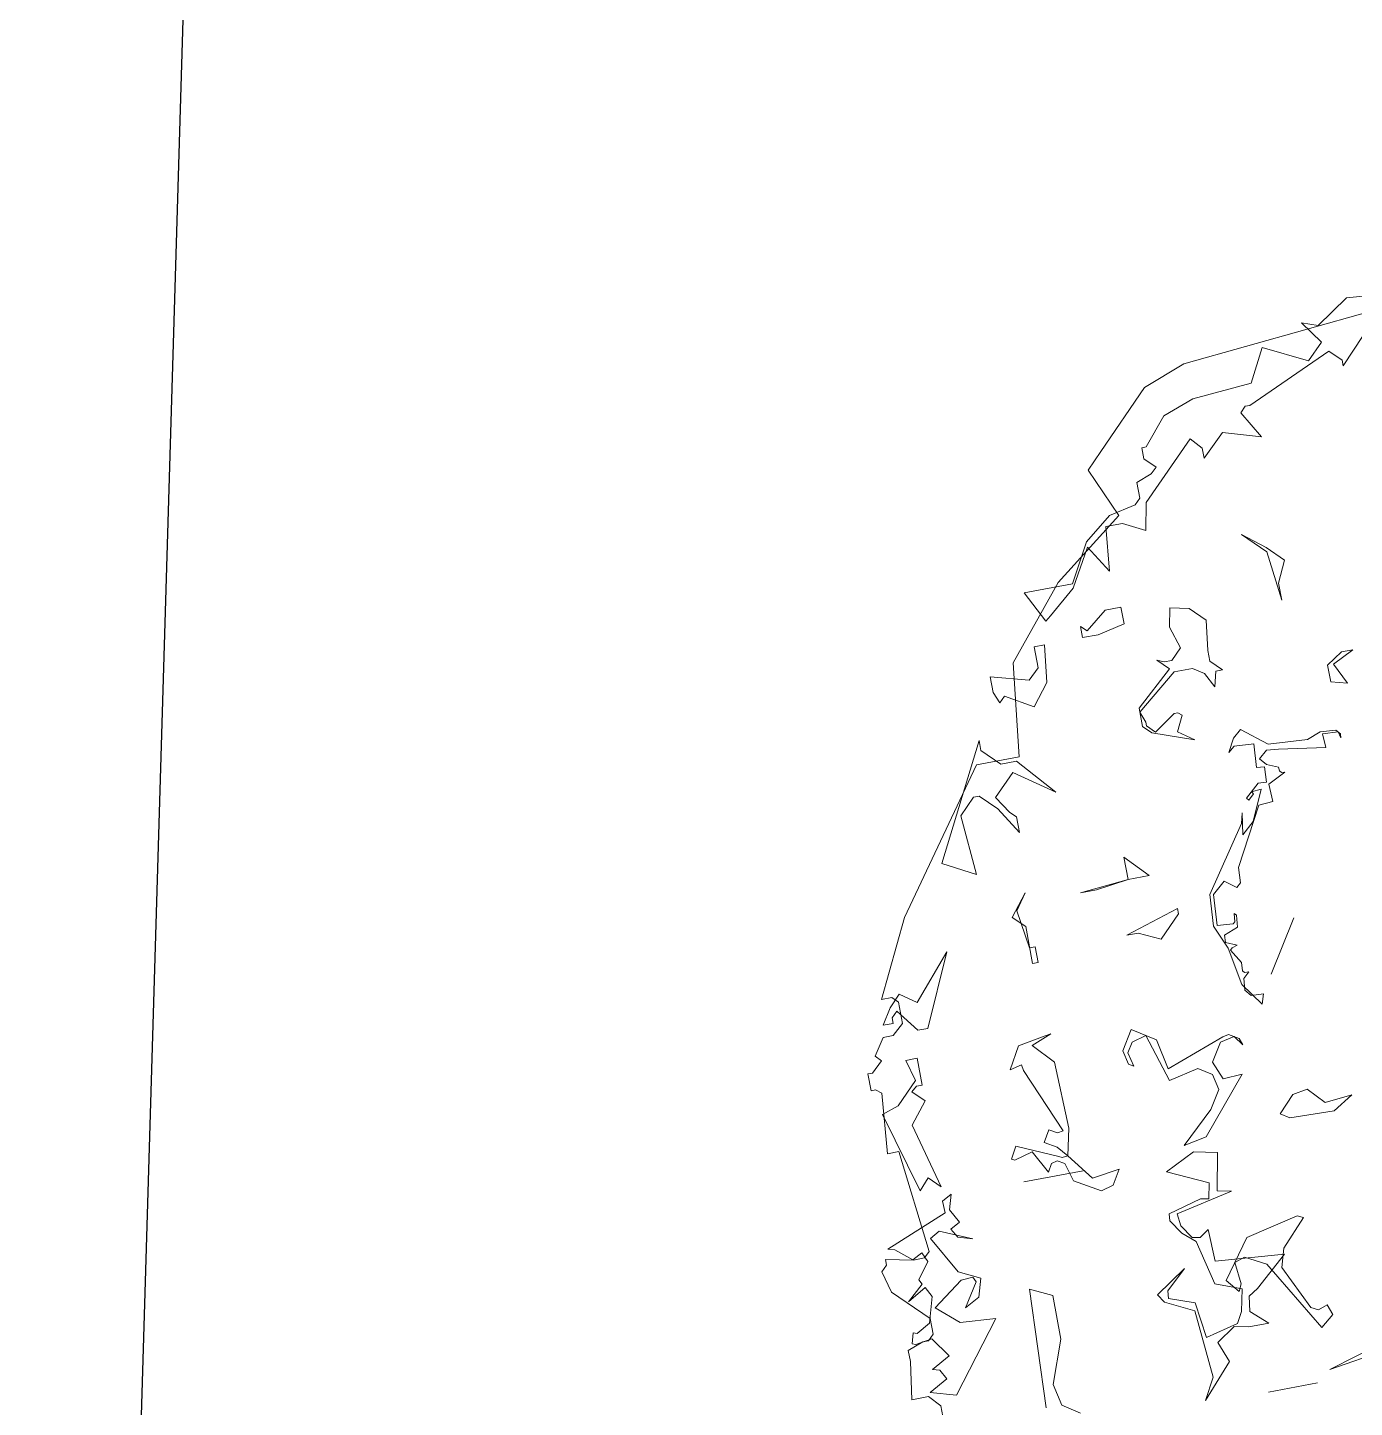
# Model space of a CAD drawing. Header units: millimetres. Extents: x 1418 to 1811, y 1796 to 1956.
# Drawn here: x 1494.701 to 1495.27, y 1822.527 to 1823.118 of the extents above; entities that cross this region are included whole.
import ezdxf

# ---------------------------------------------------------------- set-up
doc = ezdxf.new("R2010")
doc.units = ezdxf.units.MM
doc.layers.add('ARBRE', color=251, linetype='Continuous', lineweight=13)
doc.layers.add('VEGETAIS', color=3, linetype='Continuous')

# ---------------------------------------------------------------- blocks, each defined once
blk = doc.blocks.new('WMF26', base_point=(0, 0.0008))
at = {"color": 85}
blk.add_lwpolyline([(0.5121, -7.2065), (0.5121, -7.0319), (0.4462, -6.9595), (0.3376, -6.9595), (0.3738, -6.7191), (0.3738, -6.6458), (0.4759, -6.6096), (0.5121, -6.6096), (0.5483, -6.5734), (0.5483, -6.4713), (0.3376, -6.2605), (0.3013, -6.1222), (0.3376, -6.0851), (0.3376, -6.0489), (0.5121, -6.0851), (0.5846, -6.0851), (0.6208, -6.0489), (0.5483, -5.387), (0.4759, -5.387), (0.5121, -5.0016), (0.4759, -4.972), (0.4462, -4.972), (0.4462, -4.8633), (0.4759, -4.8633), (0.5483, -4.7975), (0.5121, -4.7612), (0.5846, -4.6517), (0.6496, -4.6517), (0.7237, -4.5867), (0.7237, -4.4484), (0.6866, -4.4122), (0.6208, -4.4122), (0.8612, -3.9239), (1.4943, -3.0512), (1.771, -3.0512), (1.8434, -2.4543), (2.2221, -2.0031), (2.6807, -1.654), (2.5424, -1.3338), (2.6445, -1.2317), (2.9936, -0.8826), (3.2694, -0.7805), (4.492, -0.6718)], dxfattribs=at)
at = {"color": 63}
for points in [[(4.5068, -0.7336), (4.2664, -0.9806), (4.2664, -0.9443), (4.194, -0.8711), (3.6333, -1.1189), (3.6045, -1.1189), (3.5683, -1.1551), (3.6695, -1.3297), (3.4299, -1.2572), (3.2842, -1.3955), (3.2842, -1.3297), (3.2192, -1.2572), (2.8693, -1.6063), (2.833, -1.7808), (2.6947, -1.7084), (2.586, -1.7084), (2.5572, -1.9924), (2.4469, -1.8171), (2.3094, -2.0575), (2.1349, -2.2032), (2.0986, -2.232), (1.9957, -2.0287), (2.3094, -2.0287), (2.4469, -1.7808), (2.6223, -1.6433), (2.7968, -1.6063), (2.833, -1.5701), (2.833, -1.4688), (2.9343, -1.4317), (2.9722, -1.3955), (2.9055, -1.3297), (2.9055, -1.2572), (2.9343, -1.2572), (3.0808, -1.0827), (3.2842, -1.0094), (3.6695, -0.9806), (3.779, -0.7698), (4.0557, -0.9081), (4.1577, -0.806), (4.0557, -0.6611), (4.1577, -0.6973), (4.3685, -0.5582), (4.7909, -0.5944)], [(3.6695, -2.1307), (3.6045, -2.2682), (3.6045, -2.3786), (3.5683, -2.0575), (3.4299, -1.92), (3.5683, -2.0287), (3.6695, -2.1307), (3.6695, -2.1307)], [(2.586, -2.3415), (2.4107, -2.3786), (2.3094, -2.3786), (2.3094, -2.3053), (2.3456, -2.3415), (2.4839, -2.232), (2.586, -2.232), (2.586, -2.3415), (2.586, -2.3415)], [(2.0328, -2.6181), (1.9233, -2.7565), (1.7495, -2.6544), (1.7125, -2.6906), (1.6837, -2.6181), (1.6837, -2.5161), (1.9233, -2.5819), (1.9957, -2.5161), (1.9957, -2.3786), (2.0624, -2.3786), (2.0328, -2.6181), (2.0328, -2.6181)], [(3.1064, -2.4148), (3.0817, -2.6074), (3.0817, -2.6766), (3.1508, -2.7466), (3.1064, -2.7466), (3.0817, -2.8446), (3.0323, -2.7466), (2.9631, -2.7013), (2.8437, -2.7013), (2.5819, -2.9137), (2.6066, -2.9829), (2.6066, -3.0076), (2.656, -3.057), (2.7943, -2.9631), (2.819, -2.9631), (2.8437, -2.9829), (2.7943, -3.0817), (2.8931, -3.1517), (2.6313, -3.057), (2.5819, -3.0076), (2.5819, -2.889), (2.819, -2.6766), (2.7499, -2.6074), (2.7943, -2.6272), (2.8437, -2.6272), (2.9129, -2.558), (2.8684, -2.4148), (2.8931, -2.2954), (3.0125, -2.3209), (3.1064, -2.4148), (3.1064, -2.4148)], [(1.6475, -3.0759), (1.7495, -3.0759), (1.9595, -3.3163), (1.7125, -3.1426), (1.5742, -3.2801), (1.6475, -3.3896), (1.6837, -3.4258), (1.6837, -3.5271), (1.5742, -3.3534), (1.4721, -3.2513), (1.4359, -3.2513), (1.3346, -3.3534), (1.3634, -3.7387), (1.1601, -3.63), (1.538, -2.9022), (1.538, -2.9672), (1.6475, -3.0759), (1.6475, -3.0759)], [(2.8569, -4.5002), (2.791, -4.3446), (2.805, -4.1405), (3.0874, -3.7321), (3.1055, -3.6671), (3.0825, -3.8054), (3.164, -3.7346), (3.2513, -3.5394), (3.1879, -3.5452), (3.1994, -3.56), (3.1607, -3.5946), (3.1484, -3.5806), (3.2406, -3.4991), (3.2933, -3.5032), (3.2999, -3.4036), (3.248, -3.3995), (3.2587, -3.2472), (3.1327, -3.2389), (3.0932, -3.2727), (3.1385, -3.1887), (3.192, -3.1426), (3.3493, -3.2669), (3.602, -3.2842), (3.6909, -3.2513), (3.7905, -3.2579), (3.8152, -3.2859), (3.8136, -3.3122), (3.8029, -3.2719), (3.7033, -3.2653), (3.7074, -3.355), (3.4077, -3.3106), (3.3311, -3.3023), (3.2776, -3.3493), (3.3147, -3.3912), (3.3871, -3.4225), (3.3879, -3.4464), (3.4003, -3.4604), (3.4209, -3.4612), (3.3056, -3.5172), (3.3106, -3.6316), (3.2183, -3.6382), (3.0183, -4.0046), (3.0117, -4.1042), (2.9837, -4.1289), (2.9104, -4.0738), (2.8289, -4.1446), (2.8149, -4.3438), (2.917, -4.3537), (2.931, -4.3413), (2.9351, -4.2887), (2.9475, -4.3027), (2.9401, -4.3784), (2.8495, -4.413), (2.8462, -4.4599), (2.9178, -4.4912), (2.8833, -4.5019), (2.8693, -4.5142), (2.9236, -4.6048), (2.9195, -4.6575), (2.9318, -4.6715), (2.959, -4.6731), (2.9187, -4.7077), (2.9112, -4.7835), (2.9458, -4.823), (3.0249, -4.8287), (3.0043, -4.8913), (2.9005, -4.7431), (2.8569, -4.5002), (2.8569, -4.5002)], [(2.3094, -3.9494), (2.0986, -3.9783), (1.9957, -3.9783), (2.3094, -3.9494), (2.3094, -3.8045), (2.4469, -3.9494), (2.3094, -3.9494), (2.3094, -3.9494)], [(1.1708, -7.1703), (1.207, -6.4054), (1.3453, -6.4713), (1.3453, -6.7553), (1.2432, -7.0319), (1.2728, -7.1703), (1.3815, -7.2427)], [(1.6112, -4.2623), (1.6475, -4.2623), (1.6475, -4.3644), (1.6112, -4.3644), (1.6112, -4.1248), (1.538, -4.0515), (1.6475, -3.9132), (1.5742, -4.0153), (1.6112, -4.2623), (1.6112, -4.2623)], [(0.811, -4.6484), (0.7015, -4.5027), (0.6644, -4.5398), (0.6644, -4.576), (0.5994, -4.576), (0.6644, -4.4739), (0.7377, -4.4006), (0.8398, -4.4739), (1.0868, -4.1899), (0.876, -4.6484), (0.811, -4.6484), (0.811, -4.6484)], [(3.304, -4.3875), (3.0973, -4.7127), (3.304, -4.3875), (3.304, -4.3875)], [(0.7739, -4.9975), (0.7377, -4.9975), (0.7015, -5.0272), (0.7739, -5.0996), (0.6644, -5.2371), (0.7739, -5.6595), (0.7015, -5.587), (0.6356, -5.6595), (0.4899, -5.1358), (0.5994, -5.0996), (0.7377, -4.9613), (0.7015, -4.823), (0.7739, -4.823), (0.7739, -4.9975), (0.7739, -4.9975)], [(1.6442, -5.4405), (1.6046, -5.6125), (1.7347, -5.783), (1.9109, -5.7566), (1.8558, -5.8521), (1.7759, -5.8735), (1.6104, -5.7772), (1.5775, -5.6578), (1.5322, -5.6315), (1.4927, -5.6422), (1.4639, -5.6932), (1.3865, -5.5467), (1.2679, -5.5788), (1.2473, -5.5673), (1.291, -5.4915), (1.547, -5.606), (1.5668, -5.6175), (1.6046, -5.6125), (1.5478, -5.5467), (1.4729, -5.503), (1.5165, -5.4273), (1.5668, -5.4561), (1.6046, -5.4512), (1.4268, -5.0255), (1.421, -4.9885), (1.3445, -5.0049), (1.426, -4.8642), (1.6055, -4.8329), (1.6425, -4.8279), (1.5108, -4.8798), (1.6318, -5.0091), (1.6442, -5.4405), (1.6442, -5.4405)], [(2.3481, -5.6858), (2.558, -5.4915), (2.6321, -5.3746), (2.6099, -5.275), (2.5243, -5.219), (2.3333, -5.2618), (2.2378, -4.9514), (2.1439, -4.9769), (2.1044, -5.0387), (2.125, -5.1284), (2.0937, -5.1095), (2.0739, -5.0189), (2.1521, -4.8963), (2.2995, -4.9901), (2.3374, -5.1869), (2.7186, -5.0502), (2.7581, -5.0412), (2.8199, -5.0799), (2.8347, -5.1243), (2.7894, -5.0609), (2.6988, -5.0807), (2.6247, -5.1968), (2.6717, -5.3137), (2.796, -5.3071), (2.4955, -5.6578), (2.3481, -5.6858), (2.3481, -5.6858)], [(3.0438, -5.6364), (2.9886, -5.601), (3.0907, -5.494), (3.1871, -5.4783), (3.2842, -5.5829), (3.4596, -5.5656), (3.3295, -5.6463), (3.0438, -5.6364), (3.0438, -5.6364)], [(0.5821, -6.8706), (0.5475, -6.8072), (0.5039, -6.794), (0.6241, -6.729), (0.5352, -6.6013), (0.4289, -6.6178), (0.4051, -6.6104), (0.4257, -6.5421), (0.4495, -6.5495), (0.5384, -6.5009), (0.5878, -6.3354), (0.5541, -6.272), (0.4322, -6.3412), (0.5401, -6.2465), (0.5236, -6.2152), (0.6018, -6.1115), (0.573, -6.0489), (0.5096, -6.0827), (0.4075, -5.9987), (0.3639, -5.9855), (0.7682, -5.8258), (0.764, -5.75), (0.8274, -5.7163), (0.7986, -5.8134), (0.8464, -5.9015), (0.783, -5.9361), (0.8184, -5.9946), (0.9106, -6.0226), (0.7089, -5.9353), (0.6447, -5.969), (0.7797, -6.2119), (0.9139, -6.2786), (0.8785, -6.3955), (0.7838, -6.4466), (0.8818, -6.2959), (0.8653, -6.2638), (0.7896, -6.2679), (0.592, -6.4103), (0.7319, -6.533), (0.9608, -6.5487), (0.6224, -6.9842), (0.4611, -6.9356), (0.5821, -6.8706), (0.5821, -6.8706)], [(1.2984, -5.7253), (1.6837, -5.7253), (1.2984, -5.7253), (1.2984, -5.7253)], [(3.0117, -6.2794), (2.8528, -6.4474), (2.8166, -6.5676), (2.9508, -6.8525), (2.9969, -6.8755), (3.0586, -6.8541), (3.0825, -6.9233), (2.9977, -6.9908), (2.7268, -6.5289), (2.5959, -6.4573), (2.5268, -6.4803), (2.5432, -6.6211), (2.5202, -6.6672), (2.4527, -6.5824), (2.6321, -6.3379), (2.9746, -6.2613), (3.0117, -6.2794), (3.0117, -6.2794)], [(3.3698, -7.209), (2.9985, -7.2649), (3.3591, -7.1587), (3.5567, -7.2411), (3.518, -7.302), (3.3698, -7.209), (3.3698, -7.209)]]:
    blk.add_lwpolyline(points, dxfattribs=at)
at = {"color": 106}
for points in [[(3.8161, -2.8404), (3.919, -2.7746), (3.9914, -2.7746), (3.8531, -2.8404), (3.919, -2.9779), (3.8161, -2.9491), (3.8161, -2.8404), (3.8161, -2.8404)], [(2.4469, -4.3644), (2.3094, -4.2985), (2.237, -4.2985), (2.586, -4.1899), (2.586, -4.2261), (2.4469, -4.3644), (2.4469, -4.3644)], [(2.5498, -5.769), (2.5004, -6.0102), (2.591, -6.0291), (2.223, -6.1065), (2.2328, -6.1872), (2.2888, -6.272), (2.339, -6.2827), (2.4, -6.2424), (2.4049, -6.4482), (2.8487, -6.4861), (2.6387, -6.6697), (2.5778, -6.7092), (2.5638, -6.8064), (2.67, -6.901), (2.5391, -6.901), (2.4477, -6.8821), (2.3259, -6.9628), (2.3777, -7.0945), (2.1818, -7.311), (2.2567, -7.1744), (2.2205, -6.7364), (2.0394, -6.6466), (2.0031, -6.5923), (2.204, -6.4589), (2.0739, -6.5799), (2.0698, -6.6269), (2.2312, -6.6862), (2.2616, -6.9175), (2.4716, -6.8665), (2.5128, -6.7957), (2.5424, -6.6549), (2.3761, -6.5898), (2.3094, -6.3025), (2.2287, -6.2333), (2.1686, -6.1428), (2.1727, -6.0967), (2.3884, -6.0398), (2.4395, -6.0506), (2.4601, -5.9501), (2.2065, -5.8299), (2.3983, -5.7377), (2.5498, -5.769), (2.5498, -5.769)], [(2.586, -7.3333), (2.9055, -7.3333), (2.586, -7.3333), (2.586, -7.3333)]]:
    blk.add_lwpolyline(points, dxfattribs=at)
blk = doc.blocks.new('T2_02')
at = {"xscale": 0.3499999999999943, "yscale": 0.3499999999999943, "zscale": 0.3499999999999943}
blk.add_blockref('WMF26', (-2.2399, 1.997), dxfattribs=at)

msp = doc.modelspace()

# ---------------------------------------------------------------- linework, layer by layer
at = {"layer": 'VEGETAIS'}
msp.add_line((1494.79667, 1824.10336), (1494.70087, 1820.89044), dxfattribs=at)
msp.add_open_spline([(1494.70087, 1820.89044), (1495.71576, 1820.71778), (1496.87122, 1820.91343), (1497.65307, 1822.37956), (1497.90745, 1822.62789), (1497.96545, 1822.67505)], degree=3, knots=[29.781459, 29.781459, 29.781459, 29.781459, 32.934022, 33.924037, 34.207316, 34.207316, 34.207316, 34.207316], dxfattribs=at)

# ---------------------------------------------------------------- block references
at = {"layer": 'ARBRE', "xscale": 0.1918409178794672, "yscale": 0.1918409178794672, "zscale": 0.1918409178794672, "rotation": 10.65514725593884}
msp.add_blockref('T2_02', (1495.46464, 1822.68804), dxfattribs=at)

doc.saveas('drawing.dxf')
